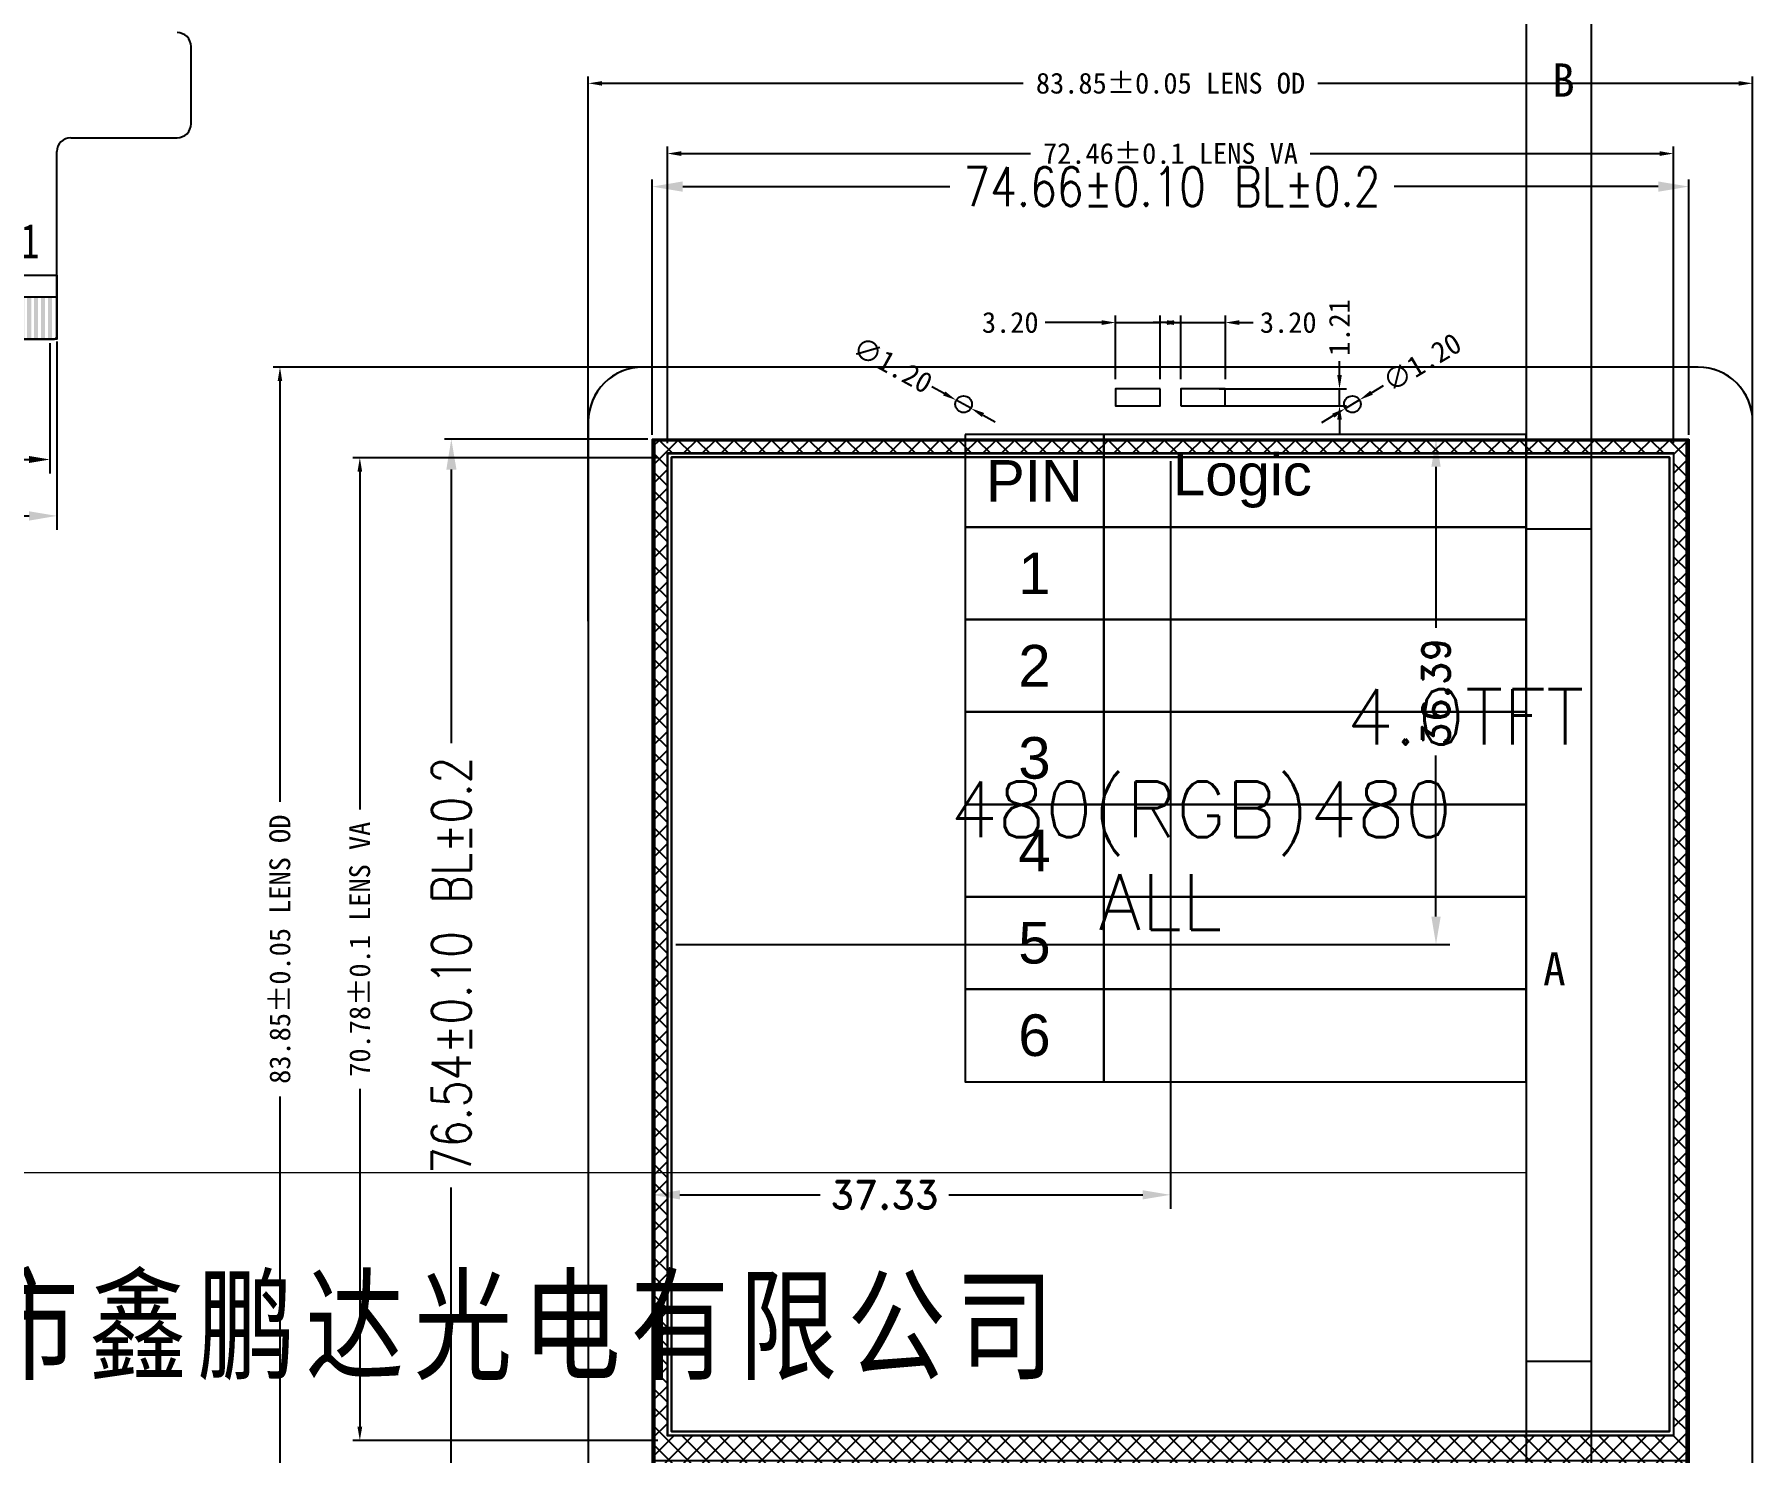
# Model space of a CAD drawing. Extents: x -144 to 4730, y -3845 to 502.
# Drawn here: x 886.8 to 1010.5, y 200.1 to 302.2 of the extents above; entities that cross this region are included whole.
import ezdxf

# ---------------------------------------------------------------- set-up
doc = ezdxf.new("R2010")
doc.units = 0
doc.header["$LTSCALE"] = 15
doc.header["$MEASUREMENT"] = 0
doc.linetypes.add('DASHDOT2', pattern=[0.5, 0.25, -0.125, 0, -0.125])
doc.layers.get('0').update_dxf_attribs({"linetype": 'CONTINUOUS'})
doc.layers.get('Defpoints').update_dxf_attribs({"linetype": 'CONTINUOUS'})
for name, color, linetype in [('02___PRT_ALL_AXES', 7, 'CONTINUOUS'), ('08 DIM', 3, 'CONTINUOUS'), ('dim', 3, 'CONTINUOUS'), ('Format', 7, 'CONTINUOUS')]:
    doc.layers.add(name, color=color, linetype=linetype)
doc.styles.add('A', font='txt.shx', dxfattribs={"width": 0.8})
doc.styles.add('Arial', font='arial.ttf')
doc.styles.get("Standard").update_dxf_attribs({"font": 'txt', "width": 0.8})
doc.styles.add('TXT', font='txt.shx')
doc.styles.add('宋体', font='宋体.ttf')
doc.styles.add('标注', font='romand.shx')
doc.dimstyles.new('ISO-25$0', dxfattribs={"dimtxt": 2, "dimasz": 2, "dimexe": 1, "dimexo": 0.3, "dimgap": 0.6, "dimtad": 0, "dimzin": 1, "dimdsep": 46, "dimtxsty": '标注', "dimcen": 0, "dimclrd": 3, "dimclre": 3, "dimclrt": 3, "dimadec": 0, "dimazin": 0, "dimtfac": 1, "dimtmove": 0, "dimatfit": 3, "dimfxl": 0, "dimtolj": 1, "dimarcsym": 0})
doc.dimstyles.new('SL', dxfattribs={"dimtxt": 1.5, "dimasz": 1, "dimexe": 0.5, "dimexo": 0.7, "dimgap": 0.5, "dimtad": 0, "dimzin": 1, "dimdsep": 46, "dimtxsty": 'Standard', "dimcen": 0.09, "dimclrd": 256, "dimclre": 256, "dimclrt": 256, "dimadec": 1, "dimazin": 0, "dimtfac": 1, "dimtmove": 0, "dimatfit": 0, "dimfxl": 0, "dimtolj": 1, "dimtzin": 0, "dimarcsym": 0})
doc.dimstyles.new('副本REF(2) 2', dxfattribs={"dimtxt": 2.8, "dimasz": 2.2, "dimexe": 0.5, "dimexo": 0.3, "dimgap": 0.5, "dimtad": 0, "dimzin": 1, "dimdsep": 46, "dimtxsty": 'A', "dimcen": 0.09, "dimclrd": 256, "dimclre": 256, "dimclrt": 256, "dimadec": 1, "dimazin": 2, "dimtfac": 1, "dimtmove": 0, "dimatfit": 3, "dimfxl": 0, "dimtolj": 1, "dimtzin": 0, "dimarcsym": 0})
doc.dimstyles.new('研发标准', dxfattribs={"dimtxt": 2, "dimasz": 2, "dimexe": 1, "dimexo": 0.3, "dimgap": 0.2, "dimtad": 1, "dimzin": 1, "dimdsep": 46, "dimtxsty": 'Standard', "dimcen": 0, "dimazin": 2, "dimtp": 0.05, "dimtm": 0.05, "dimtfac": 1, "dimtofl": 0, "dimtmove": 0, "dimatfit": 3, "dimfxl": 0, "dimtolj": 1, "dimtzin": 0, "dimarcsym": 0})

# ---------------------------------------------------------------- blocks, each defined once
blk = doc.blocks.new('*D426')
at = {"color": 0, "lineweight": -2}
for p, q in [((3823.42, -3767.01), (3823.42, -3780.56)), ((3843.92, -3767.01), (3843.92, -3780.56)), ((3825.42, -3779.56), (3841.92, -3779.56))]:
    blk.add_line(p, q, dxfattribs=at)
at = {"color": 0}
for points in [[(3825.42, -3779.23), (3825.42, -3779.9), (3823.42, -3779.56)], [(3841.92, -3779.23), (3841.92, -3779.9), (3843.92, -3779.56)]]:
    blk.add_solid(points, dxfattribs=at)
at = {"layer": 'Defpoints', "color": 0}
for p in [(3823.42, -3766.71), (3843.92, -3766.71), (3843.92, -3779.56)]:
    blk.add_point(p, dxfattribs=at)
at = {"color": 0, "insert": (3833.67, -3778.36), "char_height": 2, "attachment_point": 5}
blk.add_mtext('\\A1;20.50%%p0.1', dxfattribs=at)
blk = doc.blocks.new('*D428')
at = {"color": 0, "lineweight": -2}
for p, q in [((3823.92, -3767.11), (3823.92, -3776.5)), ((3843.42, -3767.11), (3843.42, -3776.5)), ((3825.42, -3775.5), (3841.92, -3775.5))]:
    blk.add_line(p, q, dxfattribs=at)
at = {"color": 0}
for points in [[(3825.42, -3775.25), (3825.42, -3775.75), (3823.92, -3775.5)], [(3841.92, -3775.25), (3841.92, -3775.75), (3843.42, -3775.5)]]:
    blk.add_solid(points, dxfattribs=at)
at = {"layer": 'Defpoints', "color": 0}
for p in [(3823.92, -3766.81), (3843.42, -3766.81), (3843.42, -3775.5)]:
    blk.add_point(p, dxfattribs=at)
at = {"color": 0, "insert": (3833.67, -3773.3), "char_height": 1.5, "attachment_point": 5}
blk.add_mtext('\\A1;P0.5*(40-1)=\\P19.50%%p0.05', dxfattribs=at)
blk = doc.blocks.new('*D631')
at = {"layer": 'Defpoints', "color": 0, "lineweight": -3}
for p in [(1010.51, 298.72), (1010.51, 260.45), (926.66, 259.28)]:
    blk.add_point(p, dxfattribs=at)
at = {"layer": 'dim', "color": 4, "lineweight": -2}
for p, q in [((926.66, 259.98), (926.66, 299.22)), ((927.66, 298.72), (957.98, 298.72)), ((979.19, 298.72), (1009.51, 298.72)), ((1010.51, 261.15), (1010.51, 299.22))]:
    blk.add_line(p, q, dxfattribs=at)
for points in [[(927.66, 298.55), (927.66, 298.88), (926.66, 298.72)], [(1009.51, 298.88), (1009.51, 298.55), (1010.51, 298.72)]]:
    blk.add_solid(points, dxfattribs=at)
at = {"layer": 'dim', "color": 4, "lineweight": -2, "insert": (968.59, 298.72), "char_height": 1.5, "attachment_point": 5, "style": '宋体'}
blk.add_mtext('\\A1;83.85%%P0.05 LENS OD', dxfattribs=at)
blk = doc.blocks.new('*D632')
at = {"layer": 'Defpoints', "color": 0, "lineweight": -3}
for p in [(944.27, 278.28), (904.46, 194.43), (947.94, 194.43)]:
    blk.add_point(p, dxfattribs=at)
at = {"layer": 'dim', "color": 4, "lineweight": -2}
for p, q in [((943.57, 278.28), (903.96, 278.28)), ((904.46, 277.28), (904.46, 246.97)), ((904.46, 225.75), (904.46, 195.43)), ((947.24, 194.43), (903.96, 194.43))]:
    blk.add_line(p, q, dxfattribs=at)
for points in [[(904.29, 277.28), (904.62, 277.28), (904.46, 278.28)], [(904.62, 195.43), (904.29, 195.43), (904.46, 194.43)]]:
    blk.add_solid(points, dxfattribs=at)
at = {"layer": 'dim', "color": 4, "lineweight": -2, "insert": (904.46, 236.36), "char_height": 1.5, "attachment_point": 5, "rotation": 90, "style": '宋体'}
blk.add_mtext('\\A1;83.85%%P0.05 LENS OD', dxfattribs=at)
blk = doc.blocks.new('*D633')
at = {"layer": 'Defpoints', "color": 0, "lineweight": -3}
for p in [(932.36, 271.75), (910.21, 200.97), (932.36, 200.97)]:
    blk.add_point(p, dxfattribs=at)
at = {"layer": 'dim', "color": 4, "lineweight": -2}
for p, q in [((931.66, 271.75), (909.71, 271.75)), ((910.21, 270.75), (910.21, 246.43)), ((910.21, 226.3), (910.21, 201.97)), ((931.66, 200.97), (909.71, 200.97))]:
    blk.add_line(p, q, dxfattribs=at)
for points in [[(910.04, 270.75), (910.38, 270.75), (910.21, 271.75)], [(910.38, 201.97), (910.04, 201.97), (910.21, 200.97)]]:
    blk.add_solid(points, dxfattribs=at)
at = {"layer": 'dim', "color": 4, "lineweight": -2, "insert": (910.21, 236.36), "char_height": 1.5, "attachment_point": 5, "rotation": 90, "style": '宋体'}
blk.add_mtext('\\A1;70.78%%P0.1 LENS VA', dxfattribs=at)
blk = doc.blocks.new('*D634')
at = {"layer": 'Defpoints', "color": 0, "lineweight": -3}
for p in [(1004.81, 293.66), (932.36, 272.1), (1004.81, 272.1)]:
    blk.add_point(p, dxfattribs=at)
at = {"layer": 'dim', "color": 4, "lineweight": -2}
for p, q in [((932.36, 272.8), (932.36, 294.16)), ((933.36, 293.66), (958.52, 293.66)), ((978.65, 293.66), (1003.81, 293.66)), ((1004.81, 272.8), (1004.81, 294.16))]:
    blk.add_line(p, q, dxfattribs=at)
for points in [[(933.36, 293.49), (933.36, 293.83), (932.36, 293.66)], [(1003.81, 293.83), (1003.81, 293.49), (1004.81, 293.66)]]:
    blk.add_solid(points, dxfattribs=at)
at = {"layer": 'dim', "color": 4, "lineweight": -2, "insert": (968.59, 293.66), "char_height": 1.5, "attachment_point": 5, "style": '宋体'}
blk.add_mtext('\\A1;72.46%%P0.1 LENS VA', dxfattribs=at)
blk = doc.blocks.new('*D635')
at = {"layer": 'Defpoints', "color": 0, "lineweight": -3}
for p in [(967.84, 281.49), (964.64, 276.71), (967.84, 276.71)]:
    blk.add_point(p, dxfattribs=at)
at = {"layer": 'dim', "color": 4, "lineweight": -2}
for p, q in [((963.64, 281.49), (959.57, 281.49)), ((964.64, 277.41), (964.64, 281.99)), ((964.64, 281.49), (967.84, 281.49)), ((967.84, 277.41), (967.84, 281.99)), ((968.84, 281.49), (969.84, 281.49))]:
    blk.add_line(p, q, dxfattribs=at)
for points in [[(963.64, 281.66), (963.64, 281.32), (964.64, 281.49)], [(968.84, 281.32), (968.84, 281.66), (967.84, 281.49)]]:
    blk.add_solid(points, dxfattribs=at)
at = {"layer": 'dim', "color": 4, "lineweight": -2, "insert": (957.05, 281.49), "char_height": 1.5, "attachment_point": 5, "style": '宋体'}
blk.add_mtext('\\A1;3.20', dxfattribs=at)
blk = doc.blocks.new('*D636')
at = {"layer": 'Defpoints', "color": 0, "lineweight": -3}
for p in [(972.54, 281.49), (969.34, 276.71), (972.54, 276.71)]:
    blk.add_point(p, dxfattribs=at)
at = {"layer": 'dim', "color": 4, "lineweight": -2}
for p, q in [((968.34, 281.49), (967.34, 281.49)), ((969.34, 277.41), (969.34, 281.99)), ((969.34, 281.49), (972.54, 281.49)), ((972.54, 277.41), (972.54, 281.99)), ((973.54, 281.49), (974.54, 281.49))]:
    blk.add_line(p, q, dxfattribs=at)
for points in [[(968.34, 281.66), (968.34, 281.32), (969.34, 281.49)], [(973.54, 281.32), (973.54, 281.66), (972.54, 281.49)]]:
    blk.add_solid(points, dxfattribs=at)
at = {"layer": 'dim', "color": 4, "lineweight": -2, "insert": (977.07, 281.49), "char_height": 1.5, "attachment_point": 5, "style": '宋体'}
blk.add_mtext('\\A1;3.20', dxfattribs=at)
blk = doc.blocks.new('*D637')
at = {"layer": 'Defpoints', "color": 0, "lineweight": -3}
for p in [(971.39, 276.71), (980.76, 276.71), (971.39, 275.5)]:
    blk.add_point(p, dxfattribs=at)
at = {"layer": 'dim', "color": 4, "lineweight": -2}
for p, q in [((980.76, 277.71), (980.76, 278.71)), ((972.09, 276.71), (981.26, 276.71)), ((980.76, 275.5), (980.76, 276.71)), ((972.09, 275.5), (981.26, 275.5)), ((980.76, 274.5), (980.76, 273.5))]:
    blk.add_line(p, q, dxfattribs=at)
for points in [[(980.93, 277.71), (980.6, 277.71), (980.76, 276.71)], [(980.6, 274.5), (980.93, 274.5), (980.76, 275.5)]]:
    blk.add_solid(points, dxfattribs=at)
at = {"layer": 'dim', "color": 4, "lineweight": -2, "insert": (980.76, 281.13), "char_height": 1.5, "attachment_point": 5, "rotation": 90, "style": '宋体'}
blk.add_mtext('\\A1;1.21', dxfattribs=at)
blk = doc.blocks.new('*D416')
at = {"color": 0, "lineweight": -2}
for p, q in [((1666.61, -621.13), (1666.61, -676.26)), ((1703.94, -622.43), (1703.94, -676.26))]:
    blk.add_line(p, q, dxfattribs=at)
at = {"lineweight": -2}
for p, q in [((1668.61, -675.26), (1678.7, -675.26)), ((1687.99, -675.26), (1701.94, -675.26))]:
    blk.add_line(p, q, dxfattribs=at)
at = {"linetype": 'Continuous', "lineweight": -2}
for points in [[(1668.61, -675.59), (1668.61, -674.93), (1666.61, -675.26)], [(1701.94, -674.93), (1701.94, -675.59), (1703.94, -675.26)]]:
    blk.add_solid(points, dxfattribs=at)
at = {"layer": 'Defpoints', "color": 0, "linetype": 'Continuous', "lineweight": -3}
for p in [(1666.61, -620.83), (1703.94, -622.13), (1703.94, -675.26)]:
    blk.add_point(p, dxfattribs=at)
at = {"linetype": 'Continuous', "lineweight": -2, "insert": (1683.35, -675.26), "char_height": 2, "attachment_point": 5, "style": '标注'}
blk.add_mtext('\\A1;37.33', dxfattribs=at)
blk = doc.blocks.new('*D417')
at = {"color": 0, "linetype": 'Continuous', "lineweight": -2}
for p, q in [((1668.31, -620.83), (1724.06, -620.83)), ((1668.31, -657.22), (1724.06, -657.22))]:
    blk.add_line(p, q, dxfattribs=at)
at = {"linetype": 'Continuous', "lineweight": -2}
for p, q in [((1723.06, -622.83), (1723.06, -634.43)), ((1723.06, -655.22), (1723.06, -643.63))]:
    blk.add_line(p, q, dxfattribs=at)
at = {"linetype": 'Continuous'}
for points in [[(1722.73, -622.83), (1723.4, -622.83), (1723.06, -620.83)], [(1722.73, -655.22), (1723.4, -655.22), (1723.06, -657.22)]]:
    blk.add_solid(points, dxfattribs=at)
at = {"layer": 'Defpoints', "color": 0, "linetype": 'Continuous'}
for p in [(1668.01, -620.83), (1668.01, -657.22), (1723.06, -657.22)]:
    blk.add_point(p, dxfattribs=at)
at = {"linetype": 'Continuous', "insert": (1723.06, -639.03), "char_height": 2, "attachment_point": 5, "rotation": 90, "style": '标注'}
blk.add_mtext('\\A1;36.39', dxfattribs=at)
blk = doc.blocks.new('*D422')
at = {"linetype": 'ByBlock', "lineweight": -2}
for p, q in [((1666.61, -620.53), (1666.61, -602.15)), ((1741.27, -620.53), (1741.27, -602.15)), ((1668.81, -602.65), (1688.05, -602.65)), ((1739.07, -602.65), (1720.04, -602.65))]:
    blk.add_line(p, q, dxfattribs=at)
at = {"linetype": 'ByBlock'}
for points in [[(1668.81, -602.28), (1668.81, -603.02), (1666.61, -602.65)], [(1739.07, -602.28), (1739.07, -603.02), (1741.27, -602.65)]]:
    blk.add_solid(points, dxfattribs=at)
at = {"layer": 'Defpoints', "color": 0, "linetype": 'ByBlock'}
for p in [(1666.61, -602.65), (1666.61, -620.83), (1741.27, -620.83)]:
    blk.add_point(p, dxfattribs=at)
at = {"linetype": 'ByBlock', "insert": (1704.04, -602.65), "char_height": 2.8, "attachment_point": 5, "style": 'A'}
blk.add_mtext('\\A1;74.66±0.10 BL%%P0.2', dxfattribs=at)
blk = doc.blocks.new('*D424')
at = {"linetype": 'ByBlock', "lineweight": -2}
for p, q in [((1666.31, -620.83), (1651.65, -620.83)), ((1652.15, -623.03), (1652.15, -642.74)), ((1652.15, -695.17), (1652.15, -674.72)), ((1666.31, -697.37), (1651.65, -697.37))]:
    blk.add_line(p, q, dxfattribs=at)
at = {"linetype": 'ByBlock'}
for points in [[(1651.79, -623.03), (1652.52, -623.03), (1652.15, -620.83)], [(1651.79, -695.17), (1652.52, -695.17), (1652.15, -697.37)]]:
    blk.add_solid(points, dxfattribs=at)
at = {"layer": 'Defpoints', "color": 0, "linetype": 'ByBlock'}
for p in [(1666.61, -620.83), (1652.15, -697.37), (1666.61, -697.37)]:
    blk.add_point(p, dxfattribs=at)
at = {"linetype": 'ByBlock', "insert": (1652.15, -658.73), "char_height": 2.8, "attachment_point": 5, "rotation": 90, "style": 'A'}
blk.add_mtext('\\A1;76.54±0.10 BL%%P0.2', dxfattribs=at)
blk = doc.blocks.new('*D641')
at = {"layer": 'Defpoints', "color": 0, "lineweight": -3}
for p in [(953.16, 275.9), (954.21, 275.32)]:
    blk.add_point(p, dxfattribs=at)
at = {"layer": 'dim', "color": 4, "lineweight": -2}
for p, q in [((952.29, 276.38), (951.41, 276.87)), ((954.21, 275.32), (953.16, 275.9)), ((955.09, 274.83), (955.96, 274.35))]:
    blk.add_line(p, q, dxfattribs=at)
for points in [[(952.37, 276.53), (952.21, 276.24), (953.16, 275.9)], [(955.01, 274.69), (955.17, 274.98), (954.21, 275.32)]]:
    blk.add_solid(points, dxfattribs=at)
at = {"layer": 'dim', "color": 4, "lineweight": -2, "insert": (948.58, 278.44), "char_height": 1.5, "attachment_point": 5, "rotation": 331.0303, "style": '宋体'}
blk.add_mtext('\\A1;∅1.20', dxfattribs=at)
blk = doc.blocks.new('*D642')
at = {"layer": 'Defpoints', "color": 0, "lineweight": -3}
for p in [(981.17, 275.3), (982.2, 275.92)]:
    blk.add_point(p, dxfattribs=at)
at = {"layer": 'dim', "color": 4, "lineweight": -2}
for p, q in [((983.06, 276.43), (983.92, 276.95)), ((980.32, 274.79), (979.46, 274.27)), ((981.17, 275.3), (982.2, 275.92))]:
    blk.add_line(p, q, dxfattribs=at)
for points in [[(983.15, 276.29), (982.98, 276.58), (982.2, 275.92)], [(980.23, 274.93), (980.4, 274.64), (981.17, 275.3)]]:
    blk.add_solid(points, dxfattribs=at)
at = {"layer": 'dim', "color": 4, "lineweight": -2, "insert": (986.7, 278.62), "char_height": 1.5, "attachment_point": 5, "rotation": 30.9506, "style": '宋体'}
blk.add_mtext('\\A1;∅1.20', dxfattribs=at)
blk = doc.blocks.new('0')
h = blk.add_hatch(color=256)
h.paths.add_polyline_path([(2484.169, -337.268), (2484.169, -334.268), (2484.469, -334.268), (2484.469, -337.268)])
h.paths.add_polyline_path([(2483.669, -337.268), (2483.669, -334.268), (2483.969, -334.268), (2483.969, -337.268)])
h.paths.add_polyline_path([(2483.169, -337.268), (2483.169, -334.268), (2483.469, -334.268), (2483.469, -337.268)])
h.paths.add_polyline_path([(2482.669, -337.268), (2482.669, -334.268), (2482.969, -334.268), (2482.969, -337.268)])
h.paths.add_polyline_path([(2482.169, -337.268), (2482.169, -334.268), (2482.469, -334.268), (2482.469, -337.268)])
h.paths.add_polyline_path([(2481.669, -337.268), (2481.669, -334.268), (2481.969, -334.268), (2481.969, -337.268)])
h.paths.add_polyline_path([(2481.169, -337.268), (2481.169, -334.268), (2481.469, -334.268), (2481.469, -337.268)])
h.paths.add_polyline_path([(2480.669, -337.268), (2480.669, -334.268), (2480.969, -334.268), (2480.969, -337.268)])
h.paths.add_polyline_path([(2480.169, -337.268), (2480.169, -334.268), (2480.469, -334.268), (2480.469, -337.268)])
h.paths.add_polyline_path([(2479.669, -337.268), (2479.669, -334.268), (2479.969, -334.268), (2479.969, -337.268)])
h.paths.add_polyline_path([(2479.169, -337.268), (2479.169, -334.268), (2479.469, -334.268), (2479.469, -337.268)])
h.paths.add_polyline_path([(2478.669, -337.268), (2478.669, -334.268), (2478.969, -334.268), (2478.969, -337.268)])
h.paths.add_polyline_path([(2478.169, -337.268), (2478.169, -334.268), (2478.469, -334.268), (2478.469, -337.268)])
h.paths.add_polyline_path([(2477.669, -337.268), (2477.669, -334.268), (2477.969, -334.268), (2477.969, -337.268)])
h.paths.add_polyline_path([(2477.169, -337.268), (2477.169, -334.268), (2477.469, -334.268), (2477.469, -337.268)])
h.paths.add_polyline_path([(2476.669, -337.268), (2476.669, -334.268), (2476.969, -334.268), (2476.969, -337.268)])
h.paths.add_polyline_path([(2476.169, -337.268), (2476.169, -334.268), (2476.469, -334.268), (2476.469, -337.268)])
h.paths.add_polyline_path([(2475.669, -337.268), (2475.669, -334.268), (2475.969, -334.268), (2475.969, -337.268)])
h.paths.add_polyline_path([(2475.169, -337.268), (2475.169, -334.268), (2475.469, -334.268), (2475.469, -337.268)])
h.paths.add_polyline_path([(2474.669, -337.268), (2474.669, -334.268), (2474.969, -334.268), (2474.969, -337.268)])
h.paths.add_polyline_path([(2474.169, -337.268), (2474.169, -334.268), (2474.469, -334.268), (2474.469, -337.268)])
h.paths.add_polyline_path([(2473.669, -337.268), (2473.669, -334.268), (2473.969, -334.268), (2473.969, -337.268)])
h.paths.add_polyline_path([(2473.169, -337.268), (2473.169, -334.268), (2473.469, -334.268), (2473.469, -337.268)])
h.paths.add_polyline_path([(2472.669, -337.268), (2472.669, -334.268), (2472.969, -334.268), (2472.969, -337.268)])
h.paths.add_polyline_path([(2472.169, -337.268), (2472.169, -334.268), (2472.469, -334.268), (2472.469, -337.268)])
h.paths.add_polyline_path([(2471.669, -337.268), (2471.669, -334.268), (2471.969, -334.268), (2471.969, -337.268)])
h.paths.add_polyline_path([(2471.169, -337.268), (2471.169, -334.268), (2471.469, -334.268), (2471.469, -337.268)])
h.paths.add_polyline_path([(2470.669, -337.268), (2470.669, -334.268), (2470.969, -334.268), (2470.969, -337.268)])
h.paths.add_polyline_path([(2470.169, -337.268), (2470.169, -334.268), (2470.469, -334.268), (2470.469, -337.268)])
h.paths.add_polyline_path([(2469.669, -337.268), (2469.669, -334.268), (2469.969, -334.268), (2469.969, -337.268)])
h.paths.add_polyline_path([(2469.169, -337.268), (2469.169, -334.268), (2469.469, -334.268), (2469.469, -337.268)])
h.paths.add_polyline_path([(2468.669, -337.268), (2468.669, -334.268), (2468.969, -334.268), (2468.969, -337.268)])
h.paths.add_polyline_path([(2468.169, -337.268), (2468.169, -334.268), (2468.469, -334.268), (2468.469, -337.268)])
h.paths.add_polyline_path([(2467.669, -337.268), (2467.669, -334.268), (2467.969, -334.268), (2467.969, -337.268)])
h.paths.add_polyline_path([(2467.169, -337.268), (2467.169, -334.268), (2467.469, -334.268), (2467.469, -337.268)])
h.paths.add_polyline_path([(2466.669, -337.268), (2466.669, -334.268), (2466.969, -334.268), (2466.969, -337.268)])
h.paths.add_polyline_path([(2466.169, -337.268), (2466.169, -334.268), (2466.469, -334.268), (2466.469, -337.268)])
h.paths.add_polyline_path([(2465.669, -337.268), (2465.669, -334.268), (2465.969, -334.268), (2465.969, -337.268)])
h.paths.add_polyline_path([(2465.169, -337.268), (2465.169, -334.268), (2465.469, -334.268), (2465.469, -337.268)])
h.paths.add_polyline_path([(2464.669, -337.268), (2464.669, -334.268), (2464.969, -334.268), (2464.969, -337.268)])
at = {"color": 0}
for p, q in [((2494.483, -321.782), (2494.483, -316.21)), ((2485.819, -322.782), (2493.483, -322.782))]:
    blk.add_line(p, q, dxfattribs=at)
for p, q in [((2484.819, -337.081), (2484.819, -323.782)), ((2484.819, -337.081), (2484.819, -323.782)), ((2484.819, -334.268), (2464.319, -334.268)), ((2464.519, -337.281), (2484.619, -337.281)), ((2464.519, -337.281), (2484.619, -337.281))]:
    blk.add_line(p, q)
at = {"linetype": 'Continuous'}
blk.add_lwpolyline([(2464.319, -332.681), (2484.819, -332.681), (2484.819, -337.281), (2464.319, -337.281)], close=True, dxfattribs=at)
at = {"color": 0}
for centre, start, end in [((2493.483, -316.21), 0, 90), ((2485.819, -323.782), 90, 180), ((2493.483, -321.782), 270, 0)]:
    blk.add_arc(centre, 1, start, end, dxfattribs=at)
blk.add_arc((2484.619, -337.081), 0.2, 270, 360)
at = {"insert": (2483.576, -328.968), "char_height": 2.5, "width": 1.64084, "attachment_point": 3}
blk.add_mtext('{\\fSimSun|b0|i0|c0|p2;1}', dxfattribs=at)
dim = blk.add_linear_dim(base=(2484.819, -350.017), p1=(2464.319, -337.168), p2=(2484.819, -337.168), text='<>%%p0.1', dimstyle='研发标准')
dim.commit()
dim.dimension.update_dxf_attribs({"geometry": '*D426', "text_midpoint": (2474.569, -348.817), "insert": (-1359.103, 3429.545)})
dim = blk.add_linear_dim(base=(2484.319, -345.953), p1=(2464.819, -337.268), p2=(2484.319, -337.268), text='P0.5*(40-1)=\\X<>%%p0.05', dimstyle='研发标准', override={"dimtxt": 1.5, "dimasz": 1.5})
dim.commit()
dim.dimension.update_dxf_attribs({"geometry": '*D428', "text_midpoint": (2474.569, -345.953), "dimtype": 128, "insert": (-1359.103, 3429.545)})
blk = doc.blocks.new('3')
h = blk.add_hatch()
h.set_pattern_fill('ANSI37', color=256, scale=0.3)
h.set_pattern_definition([(45, (-162.6939, -987.1365), (-0.6735192, 0.6735192), []), (135, (-162.6939, -987.1365), (-0.6735192, -0.6735192), [])])
h.paths.add_polyline_path([(1703.942, -692.56), (1667.712, -692.56), (1667.712, -621.88), (1703.942, -621.88), (1703.942, -620.88), (1666.662, -620.88), (1666.662, -697.33), (1703.942, -697.33)])
h.paths.add_polyline_path([(1741.222, -620.88), (1703.942, -620.88), (1703.942, -621.88), (1740.172, -621.88), (1740.172, -692.56), (1703.942, -692.56), (1703.942, -697.33), (1741.222, -697.33)])
for p, q in [((1666.612, -620.83), (1741.272, -620.83)), ((1666.612, -620.83), (1666.612, -697.37)), ((1741.272, -620.83), (1741.272, -697.37))]:
    blk.add_line(p, q)
at = {"linetype": 'ByBlock', "ltscale": 5}
for p, q in [((1666.662, -620.88), (1741.222, -620.88)), ((1666.662, -620.88), (1666.662, -697.33)), ((1741.222, -620.88), (1741.222, -697.33)), ((1667.712, -621.88), (1667.712, -692.56)), ((1667.712, -621.88), (1740.172, -621.88)), ((1740.172, -621.88), (1740.172, -692.56)), ((1667.712, -692.56), (1740.172, -692.56))]:
    blk.add_line(p, q, dxfattribs=at)
at = {"linetype": 'Continuous'}
for points in [[(1666.814, -620.932), (1741.07, -620.932), (1741.07, -697.108), (1666.814, -697.108)], [(1666.814, -620.932), (1741.07, -620.932), (1741.07, -694.408), (1666.814, -694.408)], [(1668.014, -622.132), (1739.87, -622.132), (1739.87, -692.308), (1668.014, -692.308)]]:
    blk.add_lwpolyline(points, close=True, dxfattribs=at)
at = {"linetype": 'DASHDOT2'}
blk.add_lwpolyline([(1668.014, -622.132), (1739.87, -622.132), (1739.87, -692.308), (1668.014, -692.308)], close=True, dxfattribs=at)
at = {"linetype": 'Continuous', "insert": (1688.057, -638.833), "char_height": 4, "width": 43.73644, "attachment_point": 1, "style": 'TXT'}
blk.add_mtext('{\\C256;        4.0TFT  \\P480(RGB)480\\P   ALL}', dxfattribs=at)
at = {"linetype": 'ByBlock'}
dim = blk.add_linear_dim(base=(1666.612, -602.649), p1=(1741.272, -620.83), p2=(1666.612, -620.83), text='<> BL%%P0.2', dimstyle='副本REF(2) 2', override={"dimtol": 1, "dimtp": 0.1, "dimtm": 0.1}, dxfattribs=at)
dim.commit()
dim.dimension.update_dxf_attribs({"geometry": '*D422', "text_midpoint": (1704.042, -602.649), "dimtype": 160})
dim = blk.add_linear_dim(base=(1652.152, -697.37), p1=(1666.612, -620.83), p2=(1666.612, -697.37), angle=90, text='<> BL%%P0.2', dimstyle='副本REF(2) 2', override={"dimtol": 1, "dimtp": 0.1, "dimtm": 0.1}, dxfattribs=at)
dim.commit()
dim.dimension.update_dxf_attribs({"geometry": '*D424', "text_midpoint": (1652.152, -658.731), "dimtype": 160})
at = {"linetype": 'Continuous'}
dim = blk.add_linear_dim(base=(1703.944, -675.259), p1=(1666.612, -620.83), p2=(1703.944, -622.132), dimstyle='ISO-25$0', override={"dimclrd": 256, "dimclre": 0, "dimclrt": 256, "dimfxl": 0.8}, dxfattribs=at)
dim.commit()
dim.dimension.update_dxf_attribs({"geometry": '*D416', "text_midpoint": (1683.346, -675.259), "dimtype": 160})
dim = blk.add_linear_dim(base=(1723.065, -657.222), p1=(1668.014, -620.83), p2=(1668.014, -657.222), angle=90, dimstyle='ISO-25$0', override={"dimclrd": 256, "dimclre": 0, "dimclrt": 256, "dimfxl": 0.8}, dxfattribs=at)
dim.commit()
dim.dimension.update_dxf_attribs({"geometry": '*D417', "text_midpoint": (1723.065, -639.026)})

msp = doc.modelspace()

# ---------------------------------------------------------------- linework, layer by layer
at = {"color": 7, "linetype": 'Continuous'}
for p, q in [((1006.589, 278.285), (930.589, 278.285)), ((926.664, 274.36), (926.664, 198.36)), ((1010.514, 198.36), (1010.514, 274.36))]:
    msp.add_line(p, q, dxfattribs=at)
at = {"color": 6, "linetype": 'Continuous'}
for p, q in [((967.839, 276.715), (964.639, 276.715)), ((964.639, 276.715), (964.639, 275.505)), ((967.839, 275.505), (967.839, 276.715)), ((969.339, 276.715), (969.339, 275.505)), ((972.539, 276.715), (969.339, 276.715)), ((972.539, 275.505), (972.539, 276.715)), ((964.639, 275.505), (967.839, 275.505)), ((969.339, 275.505), (972.539, 275.505))]:
    msp.add_line(p, q, dxfattribs=at)
at = {"lineweight": 5}
msp.add_line((994.211, 220.248), (650.438, 220.248), dxfattribs=at)
at = {"color": 5}
msp.add_line((994.211, 220.248), (994.211, 161.074), dxfattribs=at)
msp.add_line((994.211, 206.697), (998.896, 206.697))
at = {"color": 7, "linetype": 'Continuous', "flags": 128}
msp.add_lwpolyline([(1006.589, 194.435, 0.4142136), (1010.514, 198.36), (1010.514, 274.36, 0.4142136), (1006.589, 278.285), (930.589, 278.285, 0.4142136), (926.664, 274.36), (926.664, 198.36, 0.4142136), (930.589, 194.435)], format="xyb", close=True, dxfattribs=at)
at = {"color": 6, "linetype": 'Continuous', "flags": 128}
for points in [[(967.839, 276.715), (964.639, 276.715), (964.639, 275.505), (967.839, 275.505)], [(969.339, 275.505), (972.539, 275.505), (972.539, 276.715), (969.339, 276.715)]]:
    msp.add_lwpolyline(points, close=True, dxfattribs=at)
at = {"color": 2, "linetype": 'Continuous', "flags": 128}
msp.add_lwpolyline([(932.359, 272.1), (1004.815, 272.1), (1004.815, 201.324), (932.359, 201.324)], close=True, dxfattribs=at)
at = {"color": 7, "linetype": 'Continuous', "flags": 128}
msp.add_lwpolyline([(932.659, 201.62), (1004.519, 201.62), (1004.519, 271.8), (932.659, 271.8)], close=True, dxfattribs=at)
at = {"linetype": 'Continuous'}
msp.add_lwpolyline([(932.659, 271.8), (1004.515, 271.8), (1004.515, 201.624), (932.659, 201.624)], close=True, dxfattribs=at)
at = {"color": 7, "linetype": 'Continuous'}
for centre, start, end in [((930.589, 274.36), 90, 180), ((1006.589, 274.36), 0, 90)]:
    msp.add_arc(centre, 3.925, start, end, dxfattribs=at)
at = {"layer": '02___PRT_ALL_AXES', "color": 7, "linetype": 'Continuous'}
for centre in [(953.689, 275.61), (981.689, 275.61)]:
    msp.add_circle(centre, 0.6, dxfattribs=at)
at = {"layer": '08 DIM', "color": 4}
for points in [[(953.799, 273.417), (953.799, 266.76), (963.784, 266.76), (963.784, 273.417)], [(963.784, 273.417), (963.784, 266.76), (994.211, 266.76), (994.211, 273.417)], [(953.799, 266.76), (953.799, 260.104), (963.784, 260.104), (963.784, 266.76)], [(963.784, 266.76), (963.784, 260.104), (994.211, 260.104), (994.211, 266.76)], [(953.799, 260.104), (953.799, 253.447), (963.784, 253.447), (963.784, 260.104)], [(963.784, 260.104), (963.784, 253.447), (994.211, 253.447), (994.211, 260.104)], [(953.799, 253.447), (953.799, 246.791), (963.784, 246.791), (963.784, 253.447)], [(963.784, 253.447), (963.784, 246.791), (994.211, 246.791), (994.211, 253.447)], [(953.799, 246.791), (953.799, 240.134), (963.784, 240.134), (963.784, 246.791)], [(963.784, 246.791), (963.784, 240.134), (994.211, 240.134), (994.211, 246.791)], [(953.799, 240.134), (953.799, 233.477), (963.784, 233.477), (963.784, 240.134)], [(963.784, 240.134), (963.784, 233.477), (994.211, 233.477), (994.211, 240.134)], [(953.799, 233.477), (953.799, 226.821), (963.784, 226.821), (963.784, 233.477)], [(963.784, 233.477), (963.784, 226.821), (994.211, 226.821), (994.211, 233.477)]]:
    msp.add_lwpolyline(points, close=True, dxfattribs=at)
at = {"layer": 'Format'}
for points in [[(998.896, 493.305), (998.896, 156.165)], [(994.211, 488.549), (994.211, 161.074)], [(994.211, 266.641), (998.896, 266.641)]]:
    msp.add_lwpolyline(points, dxfattribs=at)

# ---------------------------------------------------------------- block references
at = {"layer": 'dim'}
for name, p in [('0', (-1596.427, 617.583)), ('3', (-735.351, 893.932))]:
    msp.add_blockref(name, p, dxfattribs=at)

# ---------------------------------------------------------------- texts
at = {"lineweight": 5, "insert": (867.287, 212.537), "char_height": 6.5, "width": 118.26478, "attachment_point": 1}
msp.add_mtext('{\\fSimSun|b0|i0|c134|p2;\\T1.1;深圳市鑫鹏达光电有限公司}', dxfattribs=at)
at = {"layer": '08 DIM', "color": 4, "attachment_point": 5, "style": 'Arial'}
for s, insert, char_height, width in [('PIN', (958.792, 270.089), 2.9955, 9.9849), ('Logic', (973.769, 270.089), 2.9955, 19.9698), ('1', (958.792, 263.432), 2.995, 9.9849), ('2', (958.792, 256.776), 2.995, 9.9849), ('3', (958.792, 250.119), 2.995, 9.9849), ('4', (958.792, 243.462), 2.995, 9.9849), ('5', (958.792, 236.806), 2.995, 9.9849), ('6', (958.792, 230.149), 2.995, 9.9849)]:
    msp.add_mtext(s, dxfattribs=dict(at, insert=insert, char_height=char_height, width=width))
at = {"layer": 'Format'}
for s, p in [('B', (996.07, 297.753)), ('A', (995.419, 233.75))]:
    msp.add_text(s, height=2.398, dxfattribs=at).set_placement(p)

# ---------------------------------------------------------------- dimensions: what is measured, and where the dimension line sits
at = {"layer": 'dim', "color": 4}
for base, p1, p2, text, picture, middle in [((1010.514, 298.716), (926.664, 259.285), (1010.514, 260.452), '<>%%P0.05 LENS OD', '*D631', (968.589, 298.716)), ((1004.815, 293.661), (932.359, 272.1), (1004.815, 272.1), '<>%%P0.1 LENS VA', '*D634', (968.587, 293.661))]:
    dim = msp.add_linear_dim(base=base, p1=p1, p2=p2, text=text, dimstyle='SL', override={"dimtxsty": '宋体', "dimclrd": 4, "dimclre": 4, "dimclrt": 4}, dxfattribs=at)
    dim.commit()
    dim.dimension.update_dxf_attribs({"geometry": picture, "text_midpoint": middle, "dimtype": 160})
dim = msp.add_linear_dim(base=(967.839, 281.489), p1=(964.639, 276.715), p2=(967.839, 276.715), dimstyle='SL', override={"dimtxsty": '宋体', "dimclrd": 4, "dimclre": 4, "dimclrt": 4}, dxfattribs=at)
dim.commit()
dim.dimension.update_dxf_attribs({"geometry": '*D635', "text_midpoint": (957.046, 281.489), "dimtype": 160})
dim = msp.add_linear_dim(base=(972.539, 281.489), p1=(969.339, 276.715), p2=(972.539, 276.715), dimstyle='SL', override={"dimtxsty": '宋体', "dimclrd": 4, "dimclre": 4, "dimclrt": 4}, dxfattribs=at)
dim.commit()
dim.dimension.update_dxf_attribs({"geometry": '*D636', "text_midpoint": (977.067, 281.489)})
dim = msp.add_linear_dim(base=(980.763, 276.715), p1=(971.386, 275.505), p2=(971.386, 276.715), angle=90, dimstyle='SL', override={"dimtxsty": '宋体', "dimclrd": 4, "dimclre": 4, "dimclrt": 4}, dxfattribs=at)
dim.commit()
dim.dimension.update_dxf_attribs({"geometry": '*D637', "text_midpoint": (980.763, 281.13)})
for p1, p2, picture, middle in [((981.174, 275.301), (982.203, 275.918), '*D642', (986.701, 278.616)), ((954.214, 275.319), (953.164, 275.9), '*D641', (948.575, 278.44))]:
    dim = msp.add_diameter_dim_2p(p1=p1, p2=p2, dimstyle='SL', override={"dimtxsty": '宋体', "dimclrd": 4, "dimclre": 4, "dimclrt": 4}, dxfattribs=at)
    dim.commit()
    dim.dimension.update_dxf_attribs({"geometry": picture, "text_midpoint": middle})
for base, p1, p2, text, picture, middle in [((904.457, 194.435), (944.267, 278.285), (947.943, 194.435), '<>%%P0.05 LENS OD', '*D632', (904.457, 236.36)), ((910.211, 200.974), (932.359, 271.75), (932.359, 200.974), '<>%%P0.1 LENS VA', '*D633', (910.211, 236.362))]:
    dim = msp.add_linear_dim(base=base, p1=p1, p2=p2, angle=90, text=text, dimstyle='SL', override={"dimtxsty": '宋体', "dimclrd": 4, "dimclre": 4, "dimclrt": 4}, dxfattribs=at)
    dim.commit()
    dim.dimension.update_dxf_attribs({"geometry": picture, "text_midpoint": middle, "dimtype": 160})

doc.saveas('drawing.dxf')
